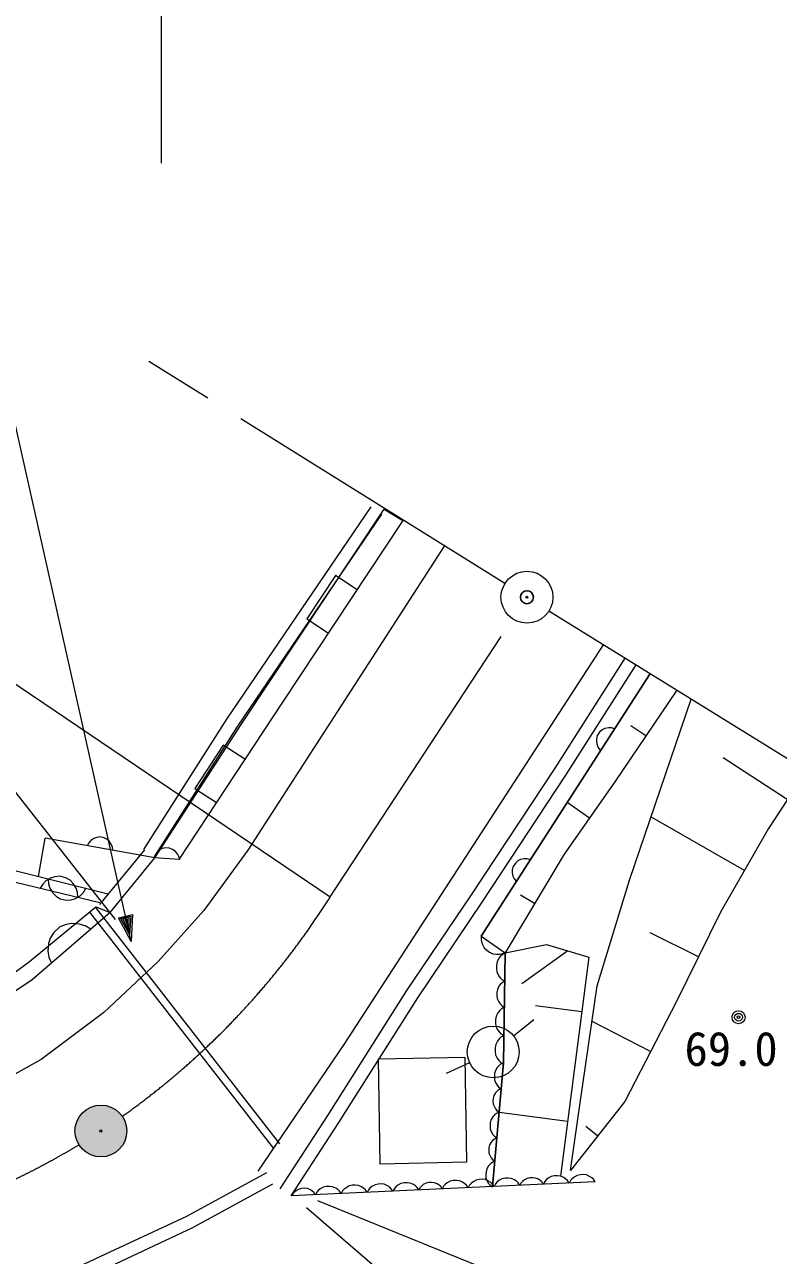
# Model space of a CAD drawing. Units: millimetres, scale not verified. Extents: x 40000 to 680000, y 20000 to 380000.
# Drawn here: x 236360 to 265424, y 268712 to 316128 of the extents above; entities that cross this region are included whole.
import ezdxf
from ezdxf.enums import TextEntityAlignment as Align

# ---------------------------------------------------------------- set-up
doc = ezdxf.new("R2010")
doc.units = ezdxf.units.MM
doc.header["$LTSCALE"] = 1000
doc.header["$PDMODE"] = 32
doc.header["$PDSIZE"] = 500
doc.linetypes.add('CHAIN', pattern=[18.5, 12, -1.5, 3.5, -1.5])
for name, color, linetype, lineweight in [('M-BGD', 7, 'Continuous', 13), ('M-BGD-EXST', 7, 'Continuous', 13), ('M-BMK', 2, 'CHAIN', 13), ('M-BMK-SRVR', 3, 'Continuous', 13), ('M-STR-HTXT', 7, 'Continuous', 13), ('M-STR-STRC', 7, 'Continuous', 13)]:
    doc.layers.add(name, color=color, linetype=linetype, lineweight=lineweight)
doc.layers.add('M-OTRS', color=6, linetype='Continuous')
doc.styles.add('ＭＳ ゴシック', font='')
doc.styles.get('ＭＳ ゴシック').set_extended_font_data('MS Gothic')

msp = doc.modelspace()

# ---------------------------------------------------------------- hatches: boundary and pattern name
at = {"layer": 'M-BMK-SRVR'}
msp.add_hatch(color=256, dxfattribs=at).paths.add_polyline_path([(240302, 273504), (240301, 273543), (240299, 273582), (240295, 273621), (240289, 273660), (240283, 273699), (240274, 273737), (240264, 273775), (240253, 273812), (240240, 273849), (240226, 273886), (240210, 273922), (240193, 273957), (240174, 273992), (240154, 274025), (240133, 274058), (240111, 274090), (240087, 274122), (240062, 274152), (240036, 274181), (240009, 274210), (239981, 274237), (239951, 274263), (239921, 274288), (239890, 274311), (239857, 274334), (239824, 274355), (239790, 274375), (239756, 274393), (239720, 274410), (239684, 274426), (239648, 274440), (239611, 274453), (239573, 274464), (239535, 274474), (239497, 274483), (239458, 274490), (239419, 274495), (239380, 274499), (239341, 274501), (239302, 274502), (239263, 274501), (239223, 274499), (239184, 274495), (239145, 274490), (239107, 274483), (239068, 274474), (239030, 274464), (238993, 274453), (238956, 274440), (238919, 274426), (238883, 274410), (238848, 274393), (238813, 274375), (238779, 274355), (238746, 274334), (238714, 274311), (238683, 274288), (238652, 274263), (238623, 274237), (238595, 274210), (238567, 274181), (238541, 274152), (238516, 274122), (238493, 274090), (238470, 274058), (238449, 274025), (238429, 273992), (238411, 273957), (238394, 273922), (238378, 273886), (238364, 273849), (238351, 273812), (238339, 273775), (238329, 273737), (238321, 273699), (238314, 273660), (238309, 273621), (238305, 273582), (238303, 273543), (238302, 273504), (238303, 273465), (238305, 273426), (238309, 273387), (238314, 273348), (238321, 273309), (238329, 273271), (238339, 273233), (238351, 273195), (238364, 273158), (238378, 273122), (238394, 273086), (238411, 273051), (238429, 273016), (238449, 272982), (238470, 272949), (238493, 272917), (238516, 272886), (238541, 272856), (238567, 272826), (238595, 272798), (238623, 272771), (238652, 272745), (238683, 272720), (238714, 272696), (238746, 272674), (238779, 272653), (238813, 272633), (238848, 272615), (238883, 272598), (238919, 272582), (238956, 272568), (238993, 272555), (239030, 272543), (239068, 272533), (239107, 272525), (239145, 272518), (239184, 272513), (239223, 272509), (239263, 272507), (239302, 272506), (239341, 272507), (239380, 272509), (239419, 272513), (239458, 272518), (239497, 272525), (239535, 272533), (239573, 272543), (239611, 272555), (239648, 272568), (239684, 272582), (239720, 272598), (239756, 272615), (239790, 272633), (239824, 272653), (239857, 272674), (239890, 272696), (239921, 272720), (239951, 272745), (239981, 272771), (240009, 272798), (240036, 272826), (240062, 272856), (240087, 272886), (240111, 272917), (240133, 272949), (240154, 272982), (240174, 273016), (240193, 273051), (240210, 273086), (240226, 273122), (240240, 273158), (240253, 273195), (240264, 273233), (240274, 273271), (240283, 273309), (240289, 273348), (240295, 273387), (240299, 273426), (240301, 273465)])

# ---------------------------------------------------------------- linework, layer by layer
at = {"layer": 'M-BGD'}
for p, q in [((244159, 289370), (249727, 297546)), ((244705, 289160), (250229, 297464)), ((250229, 297464), (250947, 297021)), ((244577, 289096), (250140, 297265)), ((250947, 297021), (246304, 290022)), ((248343, 294904), (247239, 293240)), ((249177, 294353), (248343, 294904)), ((247239, 293240), (248073, 292689)), ((248683, 276840), (258680, 292238)), ((256811, 287476), (259516, 291725)), ((257233, 287208), (259938, 291458)), ((253968, 281011), (260462, 291104)), ((260462, 291104), (253968, 281011)), ((261503, 290487), (259113, 286961)), ((246304, 290022), (242307, 283959)), ((259681, 283171), (262056, 290144)), ((240958, 284354), (244159, 289370)), ((241379, 284022), (244705, 289160)), ((241379, 284086), (244577, 289096)), ((258528, 288874), (258442, 288740)), ((258627, 288954), (258528, 288874)), ((258731, 289005), (258627, 288954)), ((258869, 289035), (258731, 289005)), ((258986, 289032), (258869, 289035)), ((259108, 289001), (258986, 289032)), ((260308, 288724), (259732, 289113)), ((244019, 288372), (242920, 286705)), ((244855, 287824), (244019, 288372)), ((258410, 288618), (258407, 288501)), ((258407, 288501), (258437, 288363)), ((258442, 288740), (258410, 288618)), ((258437, 288363), (258489, 288259)), ((258489, 288259), (258568, 288161)), ((265768, 286272), (263296, 287877)), ((253586, 282596), (256811, 287476)), ((266497, 287389), (265039, 285154)), ((254003, 282321), (257233, 287208)), ((259113, 286961), (257162, 284163)), ((223734, 286571), (239585, 282642)), ((242920, 286705), (243755, 286156)), ((239267, 282299), (223492, 286086)), ((258137, 285562), (257279, 286158)), ((264117, 283543), (260509, 285601)), ((265039, 285154), (263194, 281932)), ((236901, 283307), (237159, 284788)), ((241379, 284022), (237159, 284788)), ((238838, 284605), (238777, 284495)), ((238915, 284693), (238838, 284605)), ((239031, 284773), (238915, 284693)), ((239140, 284814), (239031, 284773)), ((239266, 284832), (239140, 284814)), ((239423, 284803), (239266, 284832)), ((239534, 284743), (239423, 284803)), ((239622, 284666), (239534, 284743)), ((239702, 284550), (239622, 284666)), ((239743, 284441), (239702, 284550)), ((239266, 282232), (240992, 284338)), ((239761, 284316), (239743, 284441)), ((241392, 284142), (241344, 284025)), ((241459, 284237), (241392, 284142)), ((241566, 284330), (241459, 284237)), ((241670, 284383), (241566, 284330)), ((241792, 284414), (241670, 284383)), ((241952, 284403), (241792, 284414)), ((242069, 284355), (241952, 284403)), ((242164, 284288), (242069, 284355)), ((242257, 284182), (242164, 284288)), ((242310, 284078), (242257, 284182)), ((242342, 283956), (242310, 284078)), ((257162, 284163), (254891, 280373)), ((239653, 281916), (241379, 284022)), ((242307, 283959), (241379, 284022)), ((242307, 283959), (241379, 284022)), ((255164, 283571), (255160, 283455)), ((255195, 283693), (255164, 283571)), ((255281, 283828), (255195, 283693)), ((255380, 283907), (255281, 283828)), ((255484, 283959), (255380, 283907)), ((255622, 283989), (255484, 283959)), ((255739, 283985), (255622, 283989)), ((255862, 283954), (255739, 283985)), ((237183, 283139), (237060, 283014)), ((237364, 283250), (237183, 283139)), ((237271, 283215), (237286, 283026)), ((237530, 283302), (237364, 283250)), ((237719, 283319), (237530, 283302)), ((237953, 283263), (237719, 283319)), ((238114, 283162), (237953, 283263)), ((238239, 283040), (238114, 283162)), ((255160, 283455), (255190, 283317)), ((255190, 283317), (255242, 283213)), ((255242, 283213), (255321, 283114)), ((258439, 279099), (259681, 283171)), ((237060, 283014), (236960, 282853)), ((237286, 283026), (237338, 282859)), ((237338, 282859), (237447, 282677)), ((237447, 282677), (237571, 282554)), ((238350, 282859), (238239, 283040)), ((238402, 282692), (238350, 282859)), ((238418, 282503), (238402, 282692)), ((238502, 282570), (238626, 282694)), ((238626, 282694), (238727, 282854)), ((236551, 280034), (239109, 282140)), ((237571, 282554), (237731, 282452)), ((237731, 282452), (237964, 282394)), ((237964, 282394), (238153, 282409)), ((238153, 282409), (238321, 282461)), ((238321, 282461), (238502, 282570)), ((239109, 282140), (239653, 281916)), ((251100, 278913), (253586, 282596)), ((251519, 278640), (254003, 282321)), ((256026, 282268), (255485, 282591)), ((239653, 281916), (236647, 279332)), ((238858, 281933), (245956, 272824)), ((239095, 282117), (246193, 273008)), ((263194, 281932), (261491, 278497)), ((237723, 281363), (237481, 281155)), ((237957, 281459), (237723, 281363)), ((238187, 281499), (237957, 281459)), ((238469, 281478), (238187, 281499)), ((238690, 281405), (238469, 281478)), ((238908, 281275), (238690, 281405)), ((237278, 280717), (237257, 280435)), ((237351, 280938), (237278, 280717)), ((237481, 281155), (237351, 280938)), ((253968, 281011), (253960, 280883)), ((253960, 280883), (253976, 280792)), ((253968, 281011), (254891, 280373)), ((253976, 280792), (254011, 280687)), ((262342, 280214), (260484, 281132)), ((237257, 280435), (237296, 280206)), ((254011, 280687), (254082, 280558)), ((254082, 280558), (254178, 280465)), ((254178, 280465), (254287, 280390)), ((254287, 280390), (254408, 280333)), ((254408, 280333), (254554, 280312)), ((254554, 280312), (254664, 280317)), ((254712, 280245), (254645, 280158)), ((254664, 280317), (254756, 280333)), ((254780, 280309), (254712, 280245)), ((254756, 280333), (254872, 280386)), ((254891, 280373), (254780, 280309)), ((254820, 276124), (254891, 280373)), ((254891, 280373), (254820, 276124)), ((254891, 280373), (256487, 280692)), ((257304, 280444), (255529, 279169)), ((256487, 280692), (258120, 280196)), ((234505, 278534), (236551, 280034)), ((237296, 280206), (237393, 279972)), ((254553, 279896), (254550, 279764)), ((254550, 279764), (254570, 279632)), ((254577, 280027), (254553, 279896)), ((254645, 280158), (254577, 280027)), ((258120, 280196), (257020, 271768)), ((236647, 279332), (234153, 277672)), ((254570, 279632), (254634, 279499)), ((254634, 279499), (254698, 279410)), ((254698, 279410), (254763, 279344)), ((254763, 279344), (254872, 279276)), ((248053, 274102), (251100, 278913)), ((254565, 278842), (254563, 278722)), ((254587, 278961), (254565, 278842)), ((254649, 279080), (254587, 278961)), ((254710, 279159), (254649, 279080)), ((254771, 279218), (254710, 279159)), ((254872, 279276), (254771, 279218)), ((257765, 274495), (258439, 279099)), ((248476, 273835), (251519, 278640)), ((254563, 278722), (254581, 278602)), ((254581, 278602), (254639, 278481)), ((254639, 278481), (254698, 278400)), ((254698, 278400), (254757, 278339)), ((254757, 278339), (254856, 278278)), ((261491, 278497), (259504, 274636)), ((254542, 277932), (254518, 277800)), ((254610, 278062), (254542, 277932)), ((254677, 278149), (254610, 278062)), ((254745, 278214), (254677, 278149)), ((254856, 278278), (254745, 278214)), ((257845, 278089), (256053, 278322)), ((254518, 277800), (254515, 277669)), ((254515, 277669), (254535, 277537)), ((254535, 277537), (254599, 277404)), ((254599, 277404), (254664, 277315)), ((255210, 277172), (255991, 277796)), ((260497, 276566), (258238, 277725)), ((254592, 276965), (254523, 276834)), ((254659, 277051), (254592, 276965)), ((254726, 277116), (254659, 277051)), ((254664, 277315), (254728, 277248)), ((254837, 277180), (254726, 277116)), ((254728, 277248), (254837, 277180)), ((245364, 271953), (248683, 276840)), ((254499, 276703), (254497, 276571)), ((254497, 276571), (254517, 276439)), ((254523, 276834), (254499, 276703)), ((250007, 276278), (253337, 276343)), ((250072, 272225), (250007, 276278)), ((253520, 276133), (252611, 275717)), ((253337, 276343), (253402, 272307)), ((254401, 271363), (254820, 276124)), ((254820, 276124), (254401, 271363)), ((254517, 276439), (254581, 276306)), ((254581, 276306), (254645, 276217)), ((254650, 276018), (254583, 275944)), ((254645, 276217), (254710, 276150)), ((254715, 276073), (254650, 276018)), ((254710, 276150), (254819, 276083)), ((254820, 276124), (254715, 276073)), ((254482, 275713), (254472, 275593)), ((254472, 275593), (254481, 275472)), ((254513, 275830), (254482, 275713)), ((254583, 275944), (254513, 275830)), ((254481, 275472), (254531, 275348)), ((254579, 275035), (254519, 274968)), ((254531, 275348), (254583, 275263)), ((254638, 275084), (254579, 275035)), ((254583, 275263), (254638, 275198)), ((254638, 275198), (254732, 275130)), ((254732, 275130), (254638, 275084)), ((254429, 274759), (254419, 274652)), ((254419, 274652), (254428, 274543)), ((254456, 274865), (254429, 274759)), ((254519, 274968), (254456, 274865)), ((259504, 274636), (257410, 271980)), ((246217, 271274), (248053, 274102)), ((254484, 274129), (254417, 274055)), ((254428, 274543), (254472, 274431)), ((254472, 274431), (254520, 274355)), ((254549, 274184), (254484, 274129)), ((254520, 274355), (254569, 274296)), ((254654, 274235), (254549, 274184)), ((254569, 274296), (254654, 274235)), ((257295, 273875), (254652, 274218)), ((257410, 271980), (257765, 274495)), ((246636, 271002), (248476, 273835)), ((254316, 273824), (254306, 273704)), ((254306, 273704), (254315, 273583)), ((254347, 273941), (254316, 273824)), ((254417, 274055), (254347, 273941)), ((258457, 273308), (257995, 273671)), ((254315, 273583), (254365, 273459)), ((254413, 273146), (254353, 273079)), ((254365, 273459), (254417, 273374)), ((254472, 273195), (254413, 273146)), ((254417, 273374), (254472, 273309)), ((254472, 273309), (254566, 273241)), ((254566, 273241), (254472, 273195)), ((254263, 272870), (254253, 272763)), ((254253, 272763), (254262, 272654)), ((254262, 272654), (254306, 272542)), ((254290, 272976), (254263, 272870)), ((254353, 273079), (254290, 272976)), ((253402, 272307), (250072, 272225)), ((254318, 272240), (254251, 272166)), ((254306, 272542), (254354, 272466)), ((254383, 272295), (254318, 272240)), ((254354, 272466), (254403, 272407)), ((254488, 272346), (254383, 272295)), ((254403, 272407), (254488, 272346)), ((242620, 270226), (245695, 271903)), ((254150, 271935), (254140, 271815)), ((254140, 271815), (254149, 271694)), ((254181, 272052), (254150, 271935)), ((254251, 272166), (254181, 272052)), ((255841, 271699), (255734, 271676)), ((255949, 271704), (255841, 271699)), ((256058, 271691), (255949, 271704)), ((256664, 271747), (256546, 271682)), ((256783, 271773), (256664, 271747)), ((256902, 271779), (256783, 271773)), ((257023, 271764), (256902, 271779)), ((257146, 271710), (257023, 271764)), ((257229, 271654), (257146, 271710)), ((257545, 271728), (257468, 271665)), ((257662, 271794), (257545, 271728)), ((257781, 271819), (257662, 271794)), ((257901, 271825), (257781, 271819)), ((258022, 271811), (257901, 271825)), ((258145, 271756), (258022, 271811)), ((258227, 271700), (258145, 271756)), ((258290, 271643), (258227, 271700)), ((242846, 269780), (245935, 271465)), ((258355, 271546), (246636, 271002)), ((246943, 271268), (246838, 271209)), ((247050, 271291), (246943, 271268)), ((247158, 271296), (247050, 271291)), ((247267, 271283), (247158, 271296)), ((247377, 271235), (247267, 271283)), ((247452, 271184), (247377, 271235)), ((247756, 271274), (247679, 271211)), ((247873, 271339), (247756, 271274)), ((247992, 271365), (247873, 271339)), ((248112, 271371), (247992, 271365)), ((248233, 271356), (248112, 271371)), ((248355, 271302), (248233, 271356)), ((248438, 271246), (248355, 271302)), ((248501, 271189), (248438, 271246)), ((248678, 271257), (248621, 271194)), ((248755, 271320), (248678, 271257)), ((248872, 271386), (248755, 271320)), ((248991, 271411), (248872, 271386)), ((249111, 271417), (248991, 271411)), ((249232, 271403), (249111, 271417)), ((249354, 271348), (249232, 271403)), ((249437, 271292), (249354, 271348)), ((249500, 271235), (249437, 271292)), ((249564, 271138), (249500, 271235)), ((249619, 271241), (249564, 271138)), ((249677, 271303), (249619, 271241)), ((249754, 271367), (249677, 271303)), ((249871, 271432), (249754, 271367)), ((249990, 271458), (249871, 271432)), ((250110, 271463), (249990, 271458)), ((250230, 271449), (250110, 271463)), ((250353, 271395), (250230, 271449)), ((250436, 271339), (250353, 271395)), ((250499, 271281), (250436, 271339)), ((250563, 271185), (250499, 271281)), ((250618, 271287), (250563, 271185)), ((250676, 271350), (250618, 271287)), ((250753, 271413), (250676, 271350)), ((250870, 271479), (250753, 271413)), ((250989, 271504), (250870, 271479)), ((251109, 271510), (250989, 271504)), ((251229, 271495), (251109, 271510)), ((251352, 271441), (251229, 271495)), ((251435, 271385), (251352, 271441)), ((251497, 271328), (251435, 271385)), ((251562, 271231), (251497, 271328)), ((251612, 271323), (251562, 271231)), ((251663, 271380), (251612, 271323)), ((251733, 271437), (251663, 271380)), ((251838, 271496), (251733, 271437)), ((251945, 271518), (251838, 271496)), ((252053, 271523), (251945, 271518)), ((252162, 271511), (252053, 271523)), ((252272, 271462), (252162, 271511)), ((252347, 271411), (252272, 271462)), ((252403, 271360), (252347, 271411)), ((252461, 271273), (252403, 271360)), ((252516, 271375), (252461, 271273)), ((252574, 271438), (252516, 271375)), ((252651, 271501), (252574, 271438)), ((252768, 271567), (252651, 271501)), ((252887, 271592), (252768, 271567)), ((253007, 271598), (252887, 271592)), ((253127, 271583), (253007, 271598)), ((253250, 271529), (253127, 271583)), ((253333, 271473), (253250, 271529)), ((253395, 271416), (253333, 271473)), ((253460, 271319), (253395, 271416)), ((253515, 271422), (253460, 271319)), ((253572, 271484), (253515, 271422)), ((253650, 271548), (253572, 271484)), ((253767, 271613), (253650, 271548)), ((253886, 271639), (253767, 271613)), ((254005, 271644), (253886, 271639)), ((254126, 271630), (254005, 271644)), ((254249, 271575), (254126, 271630)), ((254149, 271694), (254198, 271570)), ((254198, 271570), (254251, 271485)), ((254332, 271519), (254249, 271575)), ((254251, 271485), (254306, 271420)), ((254306, 271420), (254400, 271352)), ((254394, 271462), (254332, 271519)), ((254459, 271365), (254394, 271462)), ((254514, 271468), (254459, 271365)), ((254571, 271530), (254514, 271468)), ((254649, 271594), (254571, 271530)), ((254766, 271659), (254649, 271594)), ((254885, 271685), (254766, 271659)), ((255004, 271690), (254885, 271685)), ((255125, 271676), (255004, 271690)), ((255248, 271622), (255125, 271676)), ((255331, 271566), (255248, 271622)), ((255393, 271509), (255331, 271566)), ((255458, 271412), (255393, 271509)), ((255508, 271504), (255458, 271412)), ((255559, 271560), (255508, 271504)), ((255628, 271618), (255559, 271560)), ((255734, 271676), (255628, 271618)), ((256168, 271643), (256058, 271691)), ((256242, 271592), (256168, 271643)), ((256299, 271541), (256242, 271592)), ((256357, 271454), (256299, 271541)), ((256412, 271556), (256357, 271454)), ((256469, 271619), (256412, 271556)), ((256546, 271682), (256469, 271619)), ((257291, 271597), (257229, 271654)), ((257356, 271500), (257291, 271597)), ((257411, 271602), (257356, 271500)), ((257468, 271665), (257411, 271602)), ((258355, 271546), (258290, 271643)), ((246717, 271096), (246667, 271004)), ((246768, 271152), (246717, 271096)), ((246838, 271209), (246768, 271152)), ((247508, 271133), (247452, 271184)), ((247566, 271045), (247508, 271133)), ((247622, 271148), (247566, 271045)), ((247679, 271211), (247622, 271148)), ((248565, 271092), (248501, 271189)), ((248621, 271194), (248565, 271092)), ((239655, 268845), (242620, 270226)), ((239867, 268392), (242846, 269780)), ((236488, 267378), (239655, 268845))]:
    msp.add_line(p, q, dxfattribs=at)
for centre, major_axis in [((263887, 277887), (250, 0)), ((263887, 277887), (150, 0)), ((263887, 277887), (50, 0)), ((254429, 276549), (1000, 0))]:
    msp.add_ellipse(centre, major_axis=major_axis, ratio=0.998004, dxfattribs=at)
at = {"layer": 'M-BGD-EXST'}
msp.add_line((233505, 289728), (239854, 281658), dxfattribs=at)
at = {"layer": 'M-BMK'}
for p, q in [((254879, 294598), (241149, 303153)), ((256578, 293543), (274574, 282407)), ((248147, 282530), (255179, 293235))]:
    msp.add_line(p, q, dxfattribs=at)
for centre, start_param, end_param in [((222759, 298481), 5.329803, 5.721326), ((222955, 298609), 4.408905, 5.255296)]:
    msp.add_ellipse(centre, major_axis=(30000, 0), ratio=0.998004, start_param=start_param, end_param=end_param, dxfattribs=at)
at = {"layer": 'M-BMK-SRVR'}
for centre, major_axis in [((255728, 294069), (1000, 0)), ((255728, 294069), (40, 0)), ((239302, 273504), (1000, 0)), ((239302, 273504), (40, 0))]:
    msp.add_ellipse(centre, major_axis=major_axis, ratio=0.998004, dxfattribs=at)
at = {"layer": 'M-OTRS'}
msp.add_point((255728, 294069), dxfattribs=at)
at = {"layer": 'M-STR-HTXT'}
for p, q in [((241631, 318390), (241631, 310789)), ((240468, 280805), (234978, 305272)), ((222804, 299628), (248147, 282530)), ((239977, 281718), (240523, 281840)), ((240468, 280805), (239977, 281718)), ((240063, 281697), (240454, 281784)), ((240407, 281078), (240063, 281697)), ((240150, 281675), (240384, 281727)), ((240372, 281234), (240150, 281675)), ((240237, 281653), (240315, 281671)), ((240315, 281671), (240320, 281467)), ((240384, 281727), (240372, 281234)), ((240454, 281784), (240407, 281078)), ((240523, 281840), (240468, 280805)), ((240320, 281467), (240237, 281653))]:
    msp.add_line(p, q, dxfattribs=at)
at = {"layer": 'M-STR-STRC'}
for p, q in [((252541, 296037), (244962, 284328)), ((244962, 284328), (243274, 282001)), ((243274, 282001), (241505, 280035)), ((241505, 280035), (239414, 278069)), ((239414, 278069), (237002, 276263)), ((237002, 276263), (234268, 274739)), ((261927, 265031), (247664, 270816)), ((247229, 270555), (268016, 252675))]:
    msp.add_line(p, q, dxfattribs=at)

# ---------------------------------------------------------------- texts
at = {"layer": 'M-STR-HTXT', "style": 'ＭＳ ゴシック'}
msp.add_text('69.0', height=1320, dxfattribs=at).set_placement((261804, 275615), align=Align.BOTTOM_LEFT)

doc.saveas('drawing.dxf')
